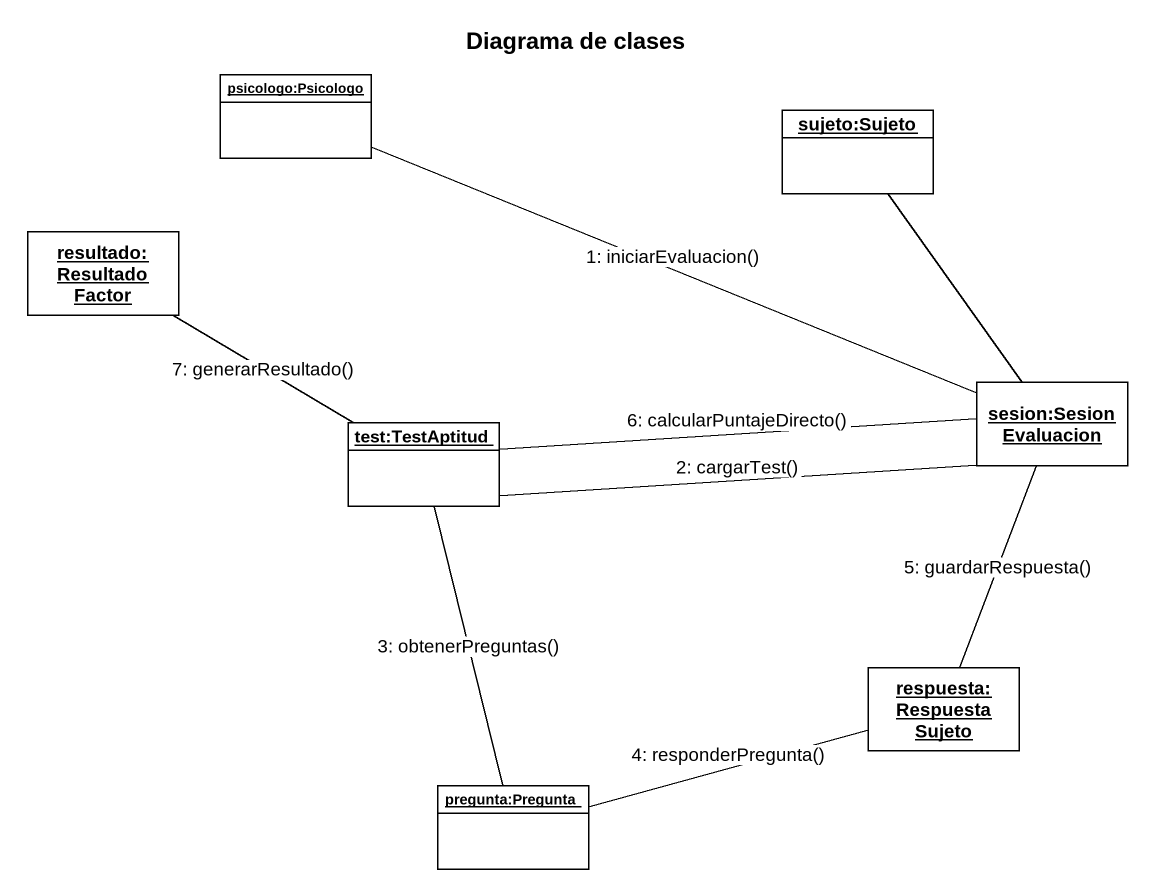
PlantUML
@startuml
title Diagrama de clases
hide circle
hide empty members
object "psicologo:Psicologo" as psicologo_Psicologo
object "sujeto:Sujeto" as sujeto_Sujeto
object "resultado:ResultadoFactor" as resultado_ResultadoFactor
object "test:TestAptitud" as test_TestAptitud
object "sesion:SesionEvaluacion" as sesion_SesionEvaluacion
object "respuesta:RespuestaSujeto" as respuesta_RespuestaSujeto
object "pregunta:Pregunta" as pregunta_Pregunta
psicologo_Psicologo -right- sesion_SesionEvaluacion : 1: iniciarEvaluacion()
sujeto_Sujeto -- sesion_SesionEvaluacion
resultado_ResultadoFactor -right- test_TestAptitud : 7: generarResultado()
test_TestAptitud -- pregunta_Pregunta : 3: obtenerPreguntas()
sesion_SesionEvaluacion -left- test_TestAptitud : 2: cargarTest()
sesion_SesionEvaluacion -left- test_TestAptitud : 6: calcularPuntajeDirecto()
respuesta_RespuestaSujeto -up- sesion_SesionEvaluacion : 5: guardarRespuesta()
pregunta_Pregunta -right- respuesta_RespuestaSujeto : 4: responderPregunta()
@enduml
